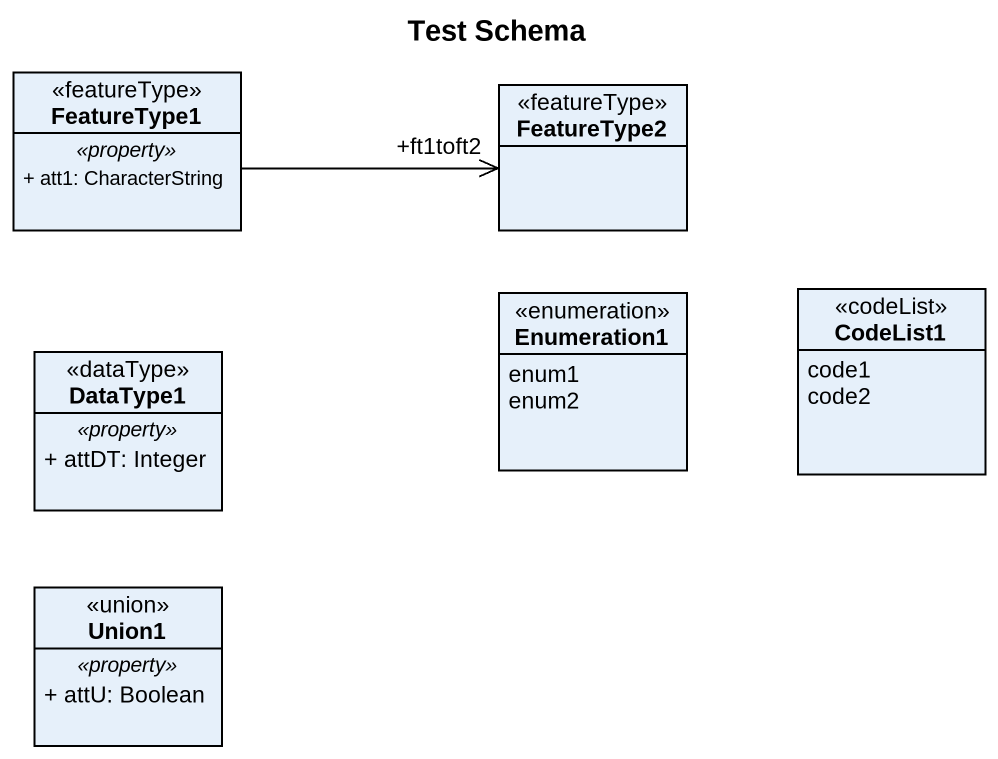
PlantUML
@startuml
title Test Schema
hide circle
hide empty members
skinparam classAttributeIconSize 0
class FeatureType1 <<featureType>> {
  .. <<property>> ..
  + att1: CharacterString
}
class FeatureType2 <<featureType>>
enum Enumeration1 {
  enum1
  enum2
}
class CodeList1 <<codeList>> {
  code1
  code2
}
class DataType1 <<dataType>> {
  .. <<property>> ..
  + attDT: Integer
}
class Union1 <<union>> {
  .. <<property>> ..
  + attU: Boolean
}
FeatureType1 -right-> "+ft1toft2" FeatureType2
@enduml
